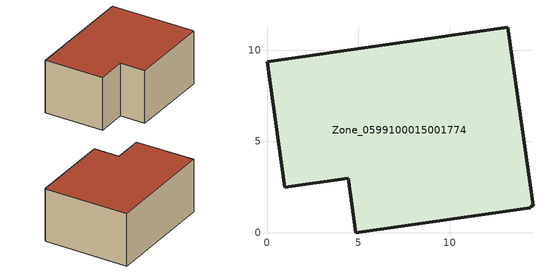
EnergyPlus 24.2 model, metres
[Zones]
Zone_0599100015001774
 floor ground (C_G): 14.44,1.44 14.45,1.35 4.86,0 4.44,2.98 0.98,2.47 0,9.37 13.19,11.24 14.57,1.46 z1.19
 wall outside (C_F): 13.19,11.24 0,9.37 0.98,2.47 4.44,2.98 4.86,0 14.45,1.35 14.44,1.44 14.57,1.46 13.19,11.24 z1.19:7.44
 roof outside (C_R): 14.44,1.44 14.57,1.46 13.19,11.24 0,9.37 0.98,2.47 4.44,2.98 4.86,0 14.45,1.35 z7.44
[BUILDING]
Pand.0599100015001774: North Axis=0; Terrain=City; Loads Convergence Tolerance Value=0.04; Temperature Convergence Tolerance Value=0.4; Solar Distribution=FullExterior; Maximum Number of Warmup Days=25; Minimum Number of Warmup Days=1
[Site:Location]
Rotterdam.The.Hague.AP_ZH_NLD Design_Conditions: Latitude=51.96; Longitude=4.45; Time Zone=1; Elevation=-4.5
[SITE:GROUNDTEMPERATURE:BUILDINGSURFACE]
18, 18, 18, 18, 18, 18, 18, 18, 18, 18, 18, 18
[MATERIAL] Thermal Absorptance=0.9; Solar Absorptance=0.7; Visible Absorptance=0.7
Name | Roughness | Thickness | Conductivity | Density | Specific Heat
G.D.1992-2005 | MediumSmooth | 0.15 | 0.06 | 540 | 1210
F.D.1992-2005 | Rough | 0.3 | 0.12 | 1920 | 840
R.D.1992-2005 | MediumRough | 0.2 | 0.08 | 1500 | 1000
[CONSTRUCTION]
C_G: G.D.1992-2005
C_F: F.D.1992-2005
C_R: R.D.1992-2005
[ZONE]
Zone_0599100015001774: Type=1; Multiplier=1; Ceiling Height=Autocalculate; Volume=Autocalculate; Floor Area=autocalculate; Part of Total Floor Area=Yes
[ZONEINFILTRATION:DESIGNFLOWRATE]
Infil_Zone_0599100015001774: Zone or ZoneList or Space or SpaceList=Zone_0599100015001774; Schedule=AlwaysOn; Design Flow Rate Calculation Method=Flow/Area; Flow Rate per Floor Area=0.0021; Constant Term Coefficient=1; Temperature Term Coefficient=0; Velocity Term Coefficient=0; Velocity Squared Term Coefficient=0
[HVACTEMPLATE:ZONE:IDEALLOADSAIRSYSTEM]
Zone_0599100015001774: Maximum Heating Supply Air Temperature=50; Minimum Cooling Supply Air Temperature=13; Maximum Heating Supply Air Humidity Ratio=0.0156; Minimum Cooling Supply Air Humidity Ratio=0.0077; Heating Limit=NoLimit; Cooling Limit=NoLimit; Dehumidification Control Type=ConstantSensibleHeatRatio; Cooling Sensible Heat Ratio=0.7; Dehumidification Setpoint=60; Humidification Control Type=None; Humidification Setpoint=30; Outdoor Air Method=None; Outdoor Air Flow Rate per Person=0.00944; Outdoor Air Flow Rate per Zone Floor Area=0; Outdoor Air Flow Rate per Zone=0; Demand Controlled Ventilation Type=None; Outdoor Air Economizer Type=NoEconomizer; Heat Recovery Type=None; Sensible Heat Recovery Effectiveness=0.7; Latent Heat Recovery Effectiveness=0.65
[ZONECONTROL:THERMOSTAT]
ThermostatControl_Zone_0599100015001774: Zone or ZoneList=Zone_0599100015001774; Control Type Schedule=DualSetpointControlType; Control 1=Thermostat_Zone_0599100015001774; Temperature Difference Between Cutout And Setpoint=0
[THERMOSTATSETPOINT:DUALSETPOINT]
Thermostat_Zone_0599100015001774: Heating Setpoint Temperature Schedule=HeatingSetpoint_Zone_0599100015001774; Cooling Setpoint Temperature Schedule=CoolingSetpoint_Zone_0599100015001774
[SCHEDULE:COMPACT]
HeatingSetpoint_Zone_0599100015001774: Through: 12/31, For: AllDays, Until: 24:00, 21
CoolingSetpoint_Zone_0599100015001774: Through: 12/31, For: AllDays, Until: 24:00, 24
DualSetpointControlType: Through: 12/31, For: AllDays, Until: 24:00, 4
AlwaysOn: Through: 12/31, For: AllDays, Until: 24:00, 1
